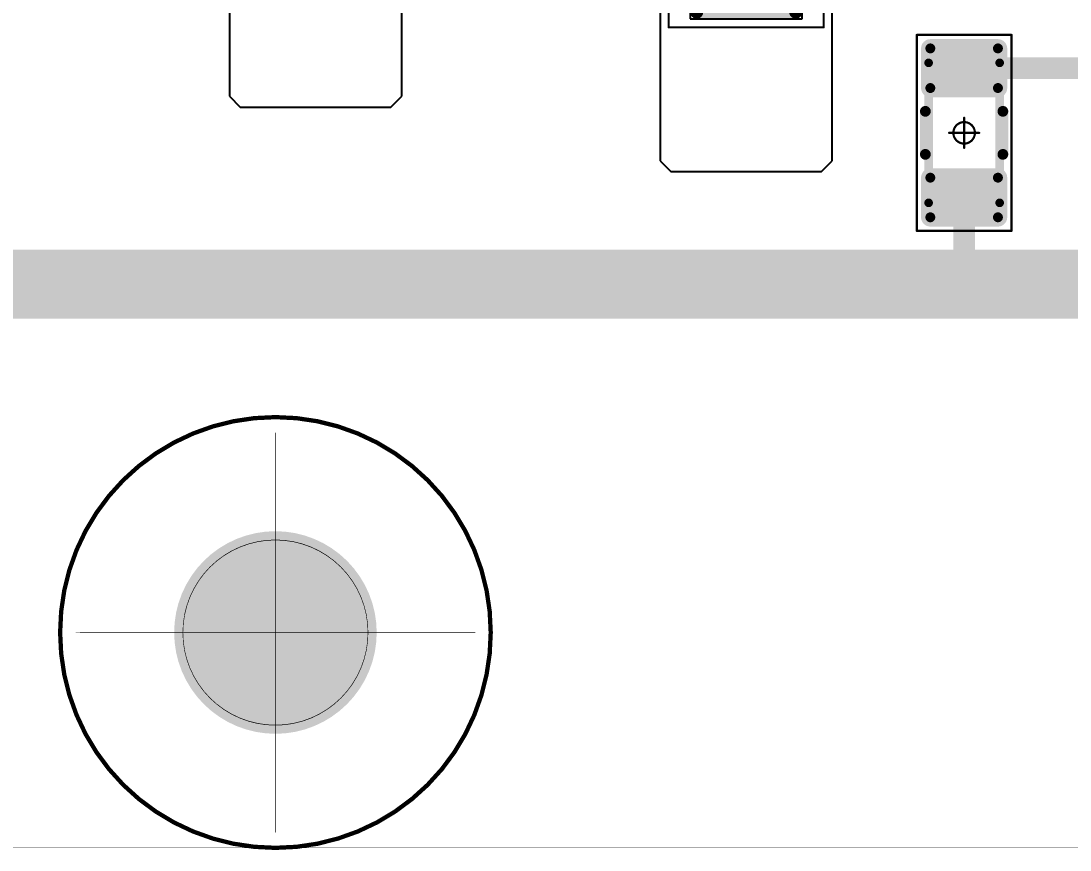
# Model space of a CAD drawing. Header units: millimetres. Extents: x 0 to 775, y 25 to 939.
# Drawn here: x 63.99 to 88.35, y 25.35 to 44.6 of the extents above; entities that cross this region are included whole.
import ezdxf

# ---------------------------------------------------------------- set-up
doc = ezdxf.new("R2010")
doc.units = ezdxf.units.MM
for name, color, linetype in [('BottomLayer', 5, 'Continuous'), ('BottomSolder', 6, 'Continuous'), ('Mechanical13', 56, 'Continuous'), ('Mechanical15', 56, 'Continuous'), ('Mechanical3', 76, 'Continuous'), ('Mechanical9', 56, 'Continuous'), ('MultiLayer', 9, 'Continuous'), ('TopLayer', 1, 'Continuous'), ('TopOverlay', 2, 'Continuous'), ('TopPaste', 8, 'Continuous'), ('TopSolder', 216, 'Continuous')]:
    doc.layers.add(name, color=color, linetype=linetype)

# ---------------------------------------------------------------- blocks, each defined once
blk = doc.blocks.new('RC1206S_88')
at = {"layer": 'Mechanical13', "const_width": 0.2}
for points in [[(-1.625, 0.825), (-1.625, -0.825)], [(-1.625, 0.825), (1.625, 0.825)], [(1.625, 0.825), (1.625, -0.825)], [(-1.625, -0.825), (1.625, -0.825)]]:
    blk.add_lwpolyline(points, dxfattribs=at)
at = {"layer": 'Mechanical13', "const_width": 0.1}
for points in [[(-1.675, 0.825, 1), (-1.575, 0.825, 1)], [(-1.675, 0.825, 1), (-1.575, 0.825, 1)], [(1.575, 0.825, 1), (1.675, 0.825, 1)], [(1.575, 0.825, 1), (1.675, 0.825, 1)], [(-1.675, -0.825, 1), (-1.575, -0.825, 1)], [(-1.675, -0.825, 1), (-1.575, -0.825, 1)], [(1.575, -0.825, 1), (1.675, -0.825, 1)], [(1.575, -0.825, 1), (1.675, -0.825, 1)]]:
    blk.add_lwpolyline(points, format="xyb", close=True, dxfattribs=at)
at = {"layer": 'Mechanical15', "const_width": 0.05}
for points in [[(-2.275, 1.1), (-2.275, -1.1)], [(-2.275, 1.1), (2.275, 1.1)], [(2.275, 1.1), (2.275, -1.1)], [(0, 0.35), (0, -0.35)], [(-0.35, 0), (0.35, 0)], [(-2.275, -1.1), (2.275, -1.1)]]:
    blk.add_lwpolyline(points, dxfattribs=at)
at = {"layer": 'Mechanical15'}
for points, const_width in [([(-2.287, 1.1, 1), (-2.262, 1.1, 1)], 0.025), ([(-2.287, 1.1, 1), (-2.262, 1.1, 1)], 0.025), ([(2.262, 1.1, 1), (2.287, 1.1, 1)], 0.025), ([(2.262, 1.1, 1), (2.287, 1.1, 1)], 0.025), ([(0.25, 0, 1), (-0.25, 0, 1)], 0.05), ([(-0.012, 0.35, 1), (0.012, 0.35, 1)], 0.025), ([(-0.362, 0, 1), (-0.337, 0, 1)], 0.025), ([(-0.262, 0, 1), (-0.238, 0, 1)], 0.025), ([(0.238, 0, 1), (0.262, 0, 1)], 0.025), ([(0.337, 0, 1), (0.362, 0, 1)], 0.025), ([(-0.012, -0.35, 1), (0.012, -0.35, 1)], 0.025), ([(-2.287, -1.1, 1), (-2.262, -1.1, 1)], 0.025), ([(-2.287, -1.1, 1), (-2.262, -1.1, 1)], 0.025), ([(2.262, -1.1, 1), (2.287, -1.1, 1)], 0.025), ([(2.262, -1.1, 1), (2.287, -1.1, 1)], 0.025)]:
    blk.add_lwpolyline(points, format="xyb", close=True, dxfattribs=dict(at, const_width=const_width))
at = {"layer": 'TopLayer', "const_width": 0.115}
for points in [[(-2.018, 0.785, 1), (-1.903, 0.785, 1)], [(-1.098, 0.785, 1), (-0.983, 0.785, 1)], [(0.983, 0.785, 1), (1.098, 0.785, 1)], [(1.903, 0.785, 1), (2.018, 0.785, 1)], [(-2.018, -0.785, 1), (-1.903, -0.785, 1)], [(-1.098, -0.785, 1), (-0.983, -0.785, 1)], [(0.983, -0.785, 1), (1.098, -0.785, 1)], [(1.903, -0.785, 1), (2.018, -0.785, 1)]]:
    blk.add_lwpolyline(points, format="xyb", close=True, dxfattribs=at)
at = {"layer": 'TopLayer'}
for points in [[(-2.075, -0.785), (-0.925, -0.785), (-2.075, 0.785), (-0.925, 0.785)], [(-1.96, -0.9), (-1.04, -0.9), (-1.96, 0.9), (-1.04, 0.9)], [(0.925, -0.785), (2.075, -0.785), (0.925, 0.785), (2.075, 0.785)], [(1.04, -0.9), (1.96, -0.9), (1.04, 0.9), (1.96, 0.9)]]:
    blk.add_solid(points, dxfattribs=at)
at = {"layer": 'TopOverlay', "const_width": 0.25}
for points in [[(-0.5, 0.9), (0.5, 0.9)], [(-0.5, -0.9), (0.5, -0.9)]]:
    blk.add_lwpolyline(points, dxfattribs=at)
at = {"layer": 'TopOverlay', "const_width": 0.125}
for points in [[(-0.562, 0.9, 1), (-0.437, 0.9, 1)], [(0.437, 0.9, 1), (0.562, 0.9, 1)], [(-0.562, -0.9, 1), (-0.437, -0.9, 1)], [(0.437, -0.9, 1), (0.562, -0.9, 1)]]:
    blk.add_lwpolyline(points, format="xyb", close=True, dxfattribs=at)
at = {"layer": 'TopPaste', "const_width": 0.09}
for points in [[(-2.005, 0.785, 1), (-1.915, 0.785, 1)], [(-1.085, 0.785, 1), (-0.995, 0.785, 1)], [(0.995, 0.785, 1), (1.085, 0.785, 1)], [(1.915, 0.785, 1), (2.005, 0.785, 1)], [(-2.005, -0.785, 1), (-1.915, -0.785, 1)], [(-1.085, -0.785, 1), (-0.995, -0.785, 1)], [(0.995, -0.785, 1), (1.085, -0.785, 1)], [(1.915, -0.785, 1), (2.005, -0.785, 1)]]:
    blk.add_lwpolyline(points, format="xyb", close=True, dxfattribs=at)
at = {"layer": 'TopPaste'}
for points in [[(-2.05, -0.785), (-0.95, -0.785), (-2.05, 0.785), (-0.95, 0.785)], [(-1.96, -0.875), (-1.04, -0.875), (-1.96, 0.875), (-1.04, 0.875)], [(0.95, -0.785), (2.05, -0.785), (0.95, 0.785), (2.05, 0.785)], [(1.04, -0.875), (1.96, -0.875), (1.04, 0.875), (1.96, 0.875)]]:
    blk.add_solid(points, dxfattribs=at)
at = {"layer": 'TopSolder', "const_width": 0.215}
for points in [[(-2.068, 0.785, 1), (-1.853, 0.785, 1)], [(-1.148, 0.785, 1), (-0.933, 0.785, 1)], [(0.933, 0.785, 1), (1.148, 0.785, 1)], [(1.853, 0.785, 1), (2.068, 0.785, 1)], [(-2.068, -0.785, 1), (-1.853, -0.785, 1)], [(-1.148, -0.785, 1), (-0.933, -0.785, 1)], [(0.933, -0.785, 1), (1.148, -0.785, 1)], [(1.853, -0.785, 1), (2.068, -0.785, 1)]]:
    blk.add_lwpolyline(points, format="xyb", close=True, dxfattribs=at)
at = {"layer": 'TopSolder'}
for points in [[(-1.96, -1), (-1.04, -1), (-1.96, 1), (-1.04, 1)], [(1.04, -1), (1.96, -1), (1.04, 1), (1.96, 1)], [(-2.175, -0.785), (-0.825, -0.785), (-2.175, 0.785), (-0.825, 0.785)], [(0.825, -0.785), (2.175, -0.785), (0.825, 0.785), (2.175, 0.785)]]:
    blk.add_solid(points, dxfattribs=at)
blk = doc.blocks.new('T66G_145')
at = {"layer": 'Mechanical13'}
for p, q in [((2.936, 0.071), (2.936, -1)), ((2.4, -0.464), (3.471, -0.464))]:
    blk.add_line(p, q, dxfattribs=at)
at = {"layer": 'Mechanical13', "const_width": 0.2}
for points in [[(-1.7, 1.5), (-1.7, -1.5)], [(-1.7, 1.5), (1.7, 1.5)], [(1.7, 1.5), (1.7, -1.5)], [(-1.7, -1.5), (1.7, -1.5)]]:
    blk.add_lwpolyline(points, dxfattribs=at)
at = {"layer": 'Mechanical13'}
for points, const_width in [([(-1.75, 1.5, 1), (-1.65, 1.5, 1)], 0.1), ([(-1.75, 1.5, 1), (-1.65, 1.5, 1)], 0.1), ([(1.65, 1.5, 1), (1.75, 1.5, 1)], 0.1), ([(1.65, 1.5, 1), (1.75, 1.5, 1)], 0.1), ([(1.3, 0, 1), (-1.3, 0, 1)], 0.2), ([(-1.35, 0, 1), (-1.25, 0, 1)], 0.1), ([(1.25, 0, 1), (1.35, 0, 1)], 0.1), ([(-1.75, -1.5, 1), (-1.65, -1.5, 1)], 0.1), ([(-1.75, -1.5, 1), (-1.65, -1.5, 1)], 0.1), ([(1.65, -1.5, 1), (1.75, -1.5, 1)], 0.1), ([(1.65, -1.5, 1), (1.75, -1.5, 1)], 0.1)]:
    blk.add_lwpolyline(points, format="xyb", close=True, dxfattribs=dict(at, const_width=const_width))
at = {"layer": 'Mechanical15', "const_width": 0.05}
for points in [[(-2.45, 1.8), (2.45, 1.8)], [(-2.45, 1.8), (-2.45, -1.8)], [(2.45, 1.8), (2.45, -1.8)], [(0, 0.35), (0, -0.35)], [(-0.35, 0), (0.35, 0)], [(-2.45, -1.8), (2.45, -1.8)]]:
    blk.add_lwpolyline(points, dxfattribs=at)
at = {"layer": 'Mechanical15'}
for points, const_width in [([(-2.462, 1.8, 1), (-2.438, 1.8, 1)], 0.025), ([(-2.462, 1.8, 1), (-2.438, 1.8, 1)], 0.025), ([(2.438, 1.8, 1), (2.462, 1.8, 1)], 0.025), ([(2.438, 1.8, 1), (2.462, 1.8, 1)], 0.025), ([(0.25, 0, 1), (-0.25, 0, 1)], 0.05), ([(-0.012, 0.35, 1), (0.012, 0.35, 1)], 0.025), ([(-0.362, 0, 1), (-0.337, 0, 1)], 0.025), ([(-0.262, 0, 1), (-0.238, 0, 1)], 0.025), ([(0.238, 0, 1), (0.262, 0, 1)], 0.025), ([(0.337, 0, 1), (0.362, 0, 1)], 0.025), ([(-0.012, -0.35, 1), (0.012, -0.35, 1)], 0.025), ([(-2.462, -1.8, 1), (-2.438, -1.8, 1)], 0.025), ([(-2.462, -1.8, 1), (-2.438, -1.8, 1)], 0.025), ([(2.438, -1.8, 1), (2.462, -1.8, 1)], 0.025), ([(2.438, -1.8, 1), (2.462, -1.8, 1)], 0.025)]:
    blk.add_lwpolyline(points, format="xyb", close=True, dxfattribs=dict(at, const_width=const_width))
at = {"layer": 'TopLayer'}
for p, q in [((-5.55, 2), (-5.8, 1.75)), ((-1, 2), (-5.55, 2)), ((-0.75, 1.75), (-1, 2)), ((1, 2), (0.75, 1.75)), ((5.55, 2), (1, 2)), ((5.8, 1.75), (5.55, 2)), ((-5.8, 1.75), (-5.8, -1.75)), ((-0.75, -1.75), (-0.75, 1.75)), ((0.75, 1.75), (0.75, -1.75)), ((5.8, -1.75), (5.8, 1.75)), ((-5.8, -1.75), (-5.55, -2)), ((-1, -2), (-0.75, -1.75)), ((0.75, -1.75), (1, -2)), ((5.55, -2), (5.8, -1.75)), ((-5.55, -2), (-1, -2)), ((1, -2), (5.55, -2))]:
    blk.add_line(p, q, dxfattribs=at)
at = {"layer": 'TopLayer', "const_width": 0.15}
for points in [[(-2.175, 1.15, 1), (-2.025, 1.15, 1)], [(-0.975, 1.15, 1), (-0.825, 1.15, 1)], [(0.825, 1.15, 1), (0.975, 1.15, 1)], [(2.025, 1.15, 1), (2.175, 1.15, 1)], [(-2.175, -1.15, 1), (-2.025, -1.15, 1)], [(-0.975, -1.15, 1), (-0.825, -1.15, 1)], [(0.825, -1.15, 1), (0.975, -1.15, 1)], [(2.025, -1.15, 1), (2.175, -1.15, 1)]]:
    blk.add_lwpolyline(points, format="xyb", close=True, dxfattribs=at)
at = {"layer": 'TopLayer'}
for points in [[(-0.9, 1.3), (-2.1, 1.3), (-0.9, -1.3), (-2.1, -1.3)], [(2.1, 1.3), (0.9, 1.3), (2.1, -1.3), (0.9, -1.3)], [(-0.75, 1.15), (-2.25, 1.15), (-0.75, -1.15), (-2.25, -1.15)], [(2.25, 1.15), (0.75, 1.15), (2.25, -1.15), (0.75, -1.15)]]:
    blk.add_solid(points, dxfattribs=at)
at = {"layer": 'TopOverlay', "const_width": 0.25}
for points in [[(-1.5, 1.525), (1.5, 1.525)], [(-1.5, -1.525), (1.5, -1.525)]]:
    blk.add_lwpolyline(points, dxfattribs=at)
at = {"layer": 'TopOverlay', "const_width": 0.125}
for points in [[(-1.562, 1.525, 1), (-1.438, 1.525, 1)], [(1.438, 1.525, 1), (1.562, 1.525, 1)], [(-1.562, -1.525, 1), (-1.438, -1.525, 1)], [(1.438, -1.525, 1), (1.562, -1.525, 1)]]:
    blk.add_lwpolyline(points, format="xyb", close=True, dxfattribs=at)
at = {"layer": 'TopPaste', "const_width": 0.125}
for points in [[(-2.163, 1.15, 1), (-2.038, 1.15, 1)], [(-0.963, 1.15, 1), (-0.838, 1.15, 1)], [(0.838, 1.15, 1), (0.963, 1.15, 1)], [(2.038, 1.15, 1), (2.163, 1.15, 1)], [(-2.163, -1.15, 1), (-2.038, -1.15, 1)], [(-0.963, -1.15, 1), (-0.838, -1.15, 1)], [(0.838, -1.15, 1), (0.963, -1.15, 1)], [(2.038, -1.15, 1), (2.163, -1.15, 1)]]:
    blk.add_lwpolyline(points, format="xyb", close=True, dxfattribs=at)
at = {"layer": 'TopPaste'}
for points in [[(-0.9, 1.275), (-2.1, 1.275), (-0.9, -1.275), (-2.1, -1.275)], [(2.1, 1.275), (0.9, 1.275), (2.1, -1.275), (0.9, -1.275)], [(-0.775, 1.15), (-2.225, 1.15), (-0.775, -1.15), (-2.225, -1.15)], [(2.225, 1.15), (0.775, 1.15), (2.225, -1.15), (0.775, -1.15)]]:
    blk.add_solid(points, dxfattribs=at)
at = {"layer": 'TopSolder'}
for p, q in [((-2.25, 1.3), (-2.25, -1.3)), ((-0.65, 1.3), (-2.25, 1.3)), ((-0.65, -1.3), (-0.65, 1.3)), ((0.65, 1.3), (0.65, -1.3)), ((2.25, 1.3), (0.65, 1.3)), ((2.25, -1.3), (2.25, 1.3)), ((-2.25, -1.3), (-0.65, -1.3)), ((0.65, -1.3), (2.25, -1.3))]:
    blk.add_line(p, q, dxfattribs=at)
at = {"layer": 'TopOverlay'}
blk.add_text('+', height=2.5, dxfattribs=at).set_placement((2.5, -0.8))
blk = doc.blocks.new('T66G_146')
at = {"layer": 'Mechanical13'}
for p, q in [((2.936, 0.071), (2.936, -1)), ((2.4, -0.464), (3.471, -0.464))]:
    blk.add_line(p, q, dxfattribs=at)
at = {"layer": 'Mechanical13', "const_width": 0.2}
for points in [[(-1.7, 1.5), (-1.7, -1.5)], [(-1.7, 1.5), (1.7, 1.5)], [(1.7, 1.5), (1.7, -1.5)], [(-1.7, -1.5), (1.7, -1.5)]]:
    blk.add_lwpolyline(points, dxfattribs=at)
at = {"layer": 'Mechanical13'}
for points, const_width in [([(-1.75, 1.5, 1), (-1.65, 1.5, 1)], 0.1), ([(-1.75, 1.5, 1), (-1.65, 1.5, 1)], 0.1), ([(1.65, 1.5, 1), (1.75, 1.5, 1)], 0.1), ([(1.65, 1.5, 1), (1.75, 1.5, 1)], 0.1), ([(1.3, 0, 1), (-1.3, 0, 1)], 0.2), ([(-1.35, 0, 1), (-1.25, 0, 1)], 0.1), ([(1.25, 0, 1), (1.35, 0, 1)], 0.1), ([(-1.75, -1.5, 1), (-1.65, -1.5, 1)], 0.1), ([(-1.75, -1.5, 1), (-1.65, -1.5, 1)], 0.1), ([(1.65, -1.5, 1), (1.75, -1.5, 1)], 0.1), ([(1.65, -1.5, 1), (1.75, -1.5, 1)], 0.1)]:
    blk.add_lwpolyline(points, format="xyb", close=True, dxfattribs=dict(at, const_width=const_width))
at = {"layer": 'Mechanical15', "const_width": 0.05}
for points in [[(-2.45, 1.8), (2.45, 1.8)], [(-2.45, 1.8), (-2.45, -1.8)], [(2.45, 1.8), (2.45, -1.8)], [(0, 0.35), (0, -0.35)], [(-0.35, 0), (0.35, 0)], [(-2.45, -1.8), (2.45, -1.8)]]:
    blk.add_lwpolyline(points, dxfattribs=at)
at = {"layer": 'Mechanical15'}
for points, const_width in [([(-2.462, 1.8, 1), (-2.438, 1.8, 1)], 0.025), ([(-2.462, 1.8, 1), (-2.438, 1.8, 1)], 0.025), ([(2.438, 1.8, 1), (2.462, 1.8, 1)], 0.025), ([(2.438, 1.8, 1), (2.462, 1.8, 1)], 0.025), ([(0.25, 0, 1), (-0.25, 0, 1)], 0.05), ([(-0.012, 0.35, 1), (0.012, 0.35, 1)], 0.025), ([(-0.362, 0, 1), (-0.337, 0, 1)], 0.025), ([(-0.262, 0, 1), (-0.238, 0, 1)], 0.025), ([(0.238, 0, 1), (0.262, 0, 1)], 0.025), ([(0.337, 0, 1), (0.362, 0, 1)], 0.025), ([(-0.012, -0.35, 1), (0.012, -0.35, 1)], 0.025), ([(-2.462, -1.8, 1), (-2.438, -1.8, 1)], 0.025), ([(-2.462, -1.8, 1), (-2.438, -1.8, 1)], 0.025), ([(2.438, -1.8, 1), (2.462, -1.8, 1)], 0.025), ([(2.438, -1.8, 1), (2.462, -1.8, 1)], 0.025)]:
    blk.add_lwpolyline(points, format="xyb", close=True, dxfattribs=dict(at, const_width=const_width))
at = {"layer": 'TopLayer'}
for p, q in [((-5.55, 2), (-5.8, 1.75)), ((-1, 2), (-5.55, 2)), ((-0.75, 1.75), (-1, 2)), ((1, 2), (0.75, 1.75)), ((5.55, 2), (1, 2)), ((5.8, 1.75), (5.55, 2)), ((-5.8, 1.75), (-5.8, -1.75)), ((-0.75, -1.75), (-0.75, 1.75)), ((0.75, 1.75), (0.75, -1.75)), ((5.8, -1.75), (5.8, 1.75)), ((-5.8, -1.75), (-5.55, -2)), ((-1, -2), (-0.75, -1.75)), ((0.75, -1.75), (1, -2)), ((5.55, -2), (5.8, -1.75)), ((-5.55, -2), (-1, -2)), ((1, -2), (5.55, -2))]:
    blk.add_line(p, q, dxfattribs=at)
at = {"layer": 'TopLayer', "const_width": 0.15}
for points in [[(-2.175, 1.15, 1), (-2.025, 1.15, 1)], [(-0.975, 1.15, 1), (-0.825, 1.15, 1)], [(0.825, 1.15, 1), (0.975, 1.15, 1)], [(2.025, 1.15, 1), (2.175, 1.15, 1)], [(-2.175, -1.15, 1), (-2.025, -1.15, 1)], [(-0.975, -1.15, 1), (-0.825, -1.15, 1)], [(0.825, -1.15, 1), (0.975, -1.15, 1)], [(2.025, -1.15, 1), (2.175, -1.15, 1)]]:
    blk.add_lwpolyline(points, format="xyb", close=True, dxfattribs=at)
at = {"layer": 'TopLayer'}
for points in [[(-0.9, 1.3), (-2.1, 1.3), (-0.9, -1.3), (-2.1, -1.3)], [(2.1, 1.3), (0.9, 1.3), (2.1, -1.3), (0.9, -1.3)], [(-0.75, 1.15), (-2.25, 1.15), (-0.75, -1.15), (-2.25, -1.15)], [(2.25, 1.15), (0.75, 1.15), (2.25, -1.15), (0.75, -1.15)]]:
    blk.add_solid(points, dxfattribs=at)
at = {"layer": 'TopOverlay', "const_width": 0.25}
for points in [[(-1.5, 1.525), (1.5, 1.525)], [(-1.5, -1.525), (1.5, -1.525)]]:
    blk.add_lwpolyline(points, dxfattribs=at)
at = {"layer": 'TopOverlay', "const_width": 0.125}
for points in [[(-1.562, 1.525, 1), (-1.438, 1.525, 1)], [(1.438, 1.525, 1), (1.562, 1.525, 1)], [(-1.562, -1.525, 1), (-1.438, -1.525, 1)], [(1.438, -1.525, 1), (1.562, -1.525, 1)]]:
    blk.add_lwpolyline(points, format="xyb", close=True, dxfattribs=at)
at = {"layer": 'TopPaste', "const_width": 0.125}
for points in [[(-2.163, 1.15, 1), (-2.038, 1.15, 1)], [(-0.963, 1.15, 1), (-0.838, 1.15, 1)], [(0.838, 1.15, 1), (0.963, 1.15, 1)], [(2.038, 1.15, 1), (2.163, 1.15, 1)], [(-2.163, -1.15, 1), (-2.038, -1.15, 1)], [(-0.963, -1.15, 1), (-0.838, -1.15, 1)], [(0.838, -1.15, 1), (0.963, -1.15, 1)], [(2.038, -1.15, 1), (2.163, -1.15, 1)]]:
    blk.add_lwpolyline(points, format="xyb", close=True, dxfattribs=at)
at = {"layer": 'TopPaste'}
for points in [[(-0.9, 1.275), (-2.1, 1.275), (-0.9, -1.275), (-2.1, -1.275)], [(2.1, 1.275), (0.9, 1.275), (2.1, -1.275), (0.9, -1.275)], [(-0.775, 1.15), (-2.225, 1.15), (-0.775, -1.15), (-2.225, -1.15)], [(2.225, 1.15), (0.775, 1.15), (2.225, -1.15), (0.775, -1.15)]]:
    blk.add_solid(points, dxfattribs=at)
at = {"layer": 'TopSolder'}
for p, q in [((-2.25, 1.3), (-2.25, -1.3)), ((-0.65, 1.3), (-2.25, 1.3)), ((-0.65, -1.3), (-0.65, 1.3)), ((0.65, 1.3), (0.65, -1.3)), ((2.25, 1.3), (0.65, 1.3)), ((2.25, -1.3), (2.25, 1.3)), ((-2.25, -1.3), (-0.65, -1.3)), ((0.65, -1.3), (2.25, -1.3))]:
    blk.add_line(p, q, dxfattribs=at)
at = {"layer": 'TopOverlay'}
blk.add_text('+', height=2.5, dxfattribs=at).set_placement((2.5, -0.8))
blk = doc.blocks.new('DRILL4_3_162')
at = {"layer": 'BottomLayer', "const_width": 2.25}
blk.add_lwpolyline([(-1.125, 0, 1), (1.125, 0, 1)], format="xyb", close=True, dxfattribs=at)
at = {"layer": 'BottomSolder', "const_width": 2.352}
blk.add_lwpolyline([(-1.176, 0, 1), (1.176, 0, 1)], format="xyb", close=True, dxfattribs=at)
at = {"layer": 'MultiLayer', "const_width": 2.25}
blk.add_lwpolyline([(-1.125, 0, 1), (1.125, 0, 1)], format="xyb", close=True, dxfattribs=at)
at = {"layer": 'TopLayer', "const_width": 2.25}
blk.add_lwpolyline([(-1.125, 0, 1), (1.125, 0, 1)], format="xyb", close=True, dxfattribs=at)
at = {"layer": 'TopOverlay'}
for points, const_width in [([(5, 0, 1), (-5, 0, 1)], 0.1), ([(-5.025, 0, 1), (-4.975, 0, 1)], 0.05), ([(4.975, 0, 1), (5.025, 0, 1)], 0.05)]:
    blk.add_lwpolyline(points, format="xyb", close=True, dxfattribs=dict(at, const_width=const_width))
at = {"layer": 'TopSolder', "const_width": 2.352}
blk.add_lwpolyline([(-1.176, 0, 1), (1.176, 0, 1)], format="xyb", close=True, dxfattribs=at)

msp = doc.modelspace()

# ---------------------------------------------------------------- linework, layer by layer
at = {"layer": 'Mechanical3', "const_width": 0.01}
msp.add_lwpolyline([(25.4, 25.4), (309.9, 25.4)], dxfattribs=at)
at = {"layer": 'Mechanical9', "const_width": 0.0127}
for points in [[(69.9, 25.764), (69.9, 35.036)], [(69.9, 25.76), (69.9, 35.033)], [(65.264, 30.4), (74.536, 30.4)], [(65.364, 30.397), (74.536, 30.397)]]:
    msp.add_lwpolyline(points, dxfattribs=at)
at = {"layer": 'Mechanical9'}
for points, const_width in [([(69.897, 35.036, 1), (69.903, 35.036, 1)], 0.00635), ([(69.903, 35.036, 1), (69.897, 35.036, 1)], 0.00635), ([(69.897, 35.033, 1), (69.903, 35.033, 1)], 0.00635), ([(69.903, 35.033, 1), (69.897, 35.033, 1)], 0.00635), ([(69.895, 35.036, 1), (69.898, 35.036, 1)], 0.00317), ([(69.895, 35.033, 1), (69.898, 35.033, 1)], 0.00317), ([(69.902, 35.036, 1), (69.905, 35.036, 1)], 0.00317), ([(69.902, 35.033, 1), (69.905, 35.033, 1)], 0.00317), ([(72.05, 30.4, 1), (67.75, 30.4, 1)], 0.0127), ([(72.05, 30.397, 1), (67.75, 30.397, 1)], 0.0127), ([(71.405, 31.935, 1), (71.399, 31.935, 1)], 0.00635), ([(71.397, 31.935, 1), (71.401, 31.935, 1)], 0.00317), ([(71.404, 31.935, 1), (71.407, 31.935, 1)], 0.00317), ([(65.261, 30.4, 1), (65.267, 30.4, 1)], 0.00635), ([(65.361, 30.397, 1), (65.367, 30.397, 1)], 0.00635), ([(67.747, 30.4, 1), (67.753, 30.4, 1)], 0.00635), ([(67.747, 30.397, 1), (67.753, 30.397, 1)], 0.00635), ([(69.903, 30.397, 1), (69.897, 30.397, 1)], 0.00635), ([(69.903, 30.397, 1), (69.897, 30.397, 1)], 0.00635), ([(69.895, 30.397, 1), (69.898, 30.397, 1)], 0.00317), ([(69.895, 30.397, 1), (69.899, 30.397, 1)], 0.00317), ([(69.902, 30.397, 1), (69.905, 30.397, 1)], 0.00317), ([(69.902, 30.397, 1), (69.905, 30.397, 1)], 0.00317), ([(72.047, 30.4, 1), (72.053, 30.4, 1)], 0.00635), ([(72.047, 30.397, 1), (72.053, 30.397, 1)], 0.00635), ([(74.533, 30.4, 1), (74.54, 30.4, 1)], 0.00635), ([(74.533, 30.397, 1), (74.54, 30.397, 1)], 0.00635), ([(68.401, 28.859, 1), (68.395, 28.859, 1)], 0.00635), ([(68.393, 28.859, 1), (68.396, 28.859, 1)], 0.00317), ([(68.4, 28.859, 1), (68.403, 28.859, 1)], 0.00317), ([(69.897, 25.764, 1), (69.903, 25.764, 1)], 0.00635), ([(69.903, 25.764, 1), (69.897, 25.764, 1)], 0.00635), ([(69.903, 25.764, 1), (69.897, 25.764, 1)], 0.00635), ([(69.897, 25.76, 1), (69.903, 25.76, 1)], 0.00635), ([(69.895, 25.764, 1), (69.898, 25.764, 1)], 0.00317), ([(69.895, 25.764, 1), (69.898, 25.764, 1)], 0.00317), ([(69.902, 25.764, 1), (69.905, 25.764, 1)], 0.00317), ([(69.902, 25.764, 1), (69.905, 25.764, 1)], 0.00317)]:
    msp.add_lwpolyline(points, format="xyb", close=True, dxfattribs=dict(at, const_width=const_width))
at = {"layer": 'TopLayer'}
for points, const_width in [([(85.894, 43.5), (90.487, 43.5)], 0.5), ([(85.894, 38.583), (85.894, 40.5)], 0.5), ([(60.827, 38.486), (85.991, 38.486)], 1.6), ([(85.991, 38.486), (142.215, 38.486)], 1.6), ([(85.894, 38.583), (85.991, 38.486)], 0.5)]:
    msp.add_lwpolyline(points, dxfattribs=dict(at, const_width=const_width))
for points, const_width in [([(85.769, 43.5, 1), (86.019, 43.5, 1)], 0.25), ([(85.769, 40.5, 1), (86.019, 40.5, 1)], 0.25), ([(85.591, 38.486, 1), (86.391, 38.486, 1)], 0.8), ([(85.591, 38.486, 1), (86.391, 38.486, 1)], 0.8), ([(85.769, 38.583, 1), (86.019, 38.583, 1)], 0.25), ([(85.769, 38.583, 1), (86.019, 38.583, 1)], 0.25), ([(85.866, 38.486, 1), (86.116, 38.486, 1)], 0.25)]:
    msp.add_lwpolyline(points, format="xyb", close=True, dxfattribs=dict(at, const_width=const_width))

# ---------------------------------------------------------------- block references
at = {"rotation": 90}
for name, p in [('T66G_146', (70.833, 48.4)), ('T66G_145', (80.833, 46.9)), ('RC1206S_88', (85.894, 42))]:
    msp.add_blockref(name, p, dxfattribs=at)
msp.add_blockref('DRILL4_3_162', (69.9, 30.4))

doc.saveas('drawing.dxf')
